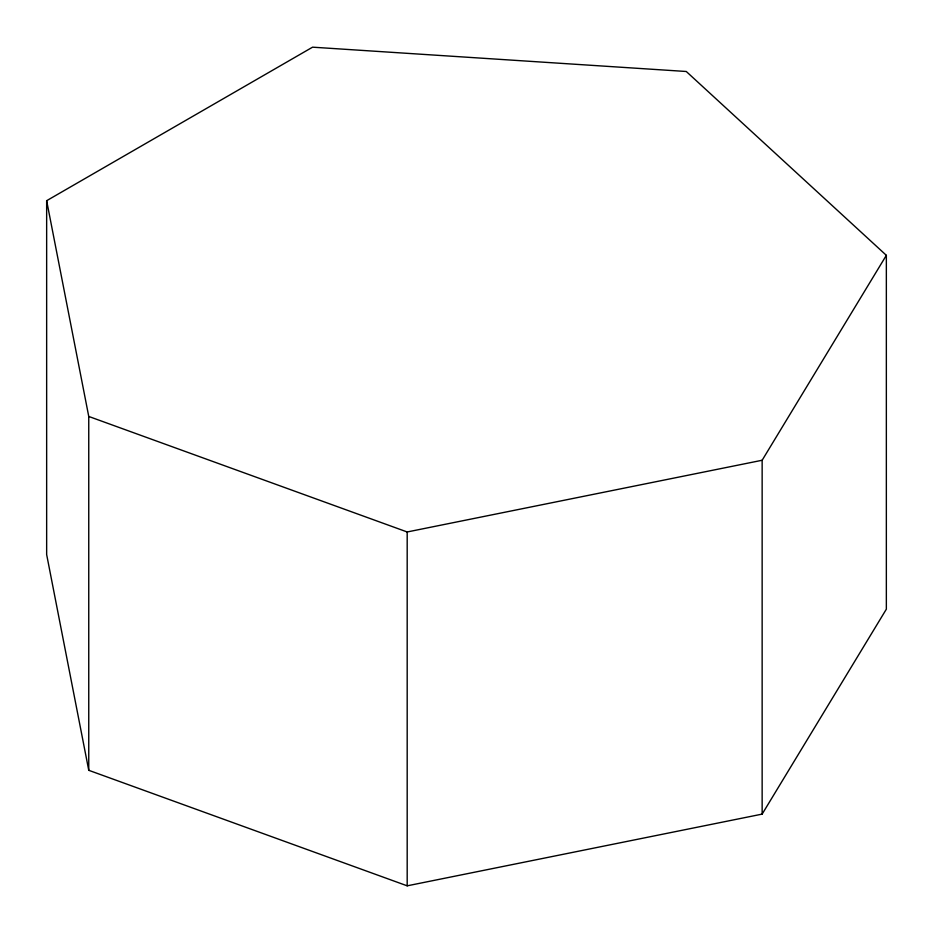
<?xml version="1.0" encoding="UTF-8"?>
<svg xmlns="http://www.w3.org/2000/svg" width="933" height="933" viewBox="0 0 933 933"><rect width="100%" height="100%" fill="white"/><g stroke="black" fill="none" stroke-linecap="round" stroke-linejoin="round"><path stroke-width="1.4" d="M762.144 814.112L762.144 460.261L886.35 255.327L686.268 71.491L312.567 47.175L46.65 200.7L46.65 554.552L88.752 770.308L407.185 885.825L762.144 814.112L886.35 609.179L886.35 255.327M46.65 200.7L88.752 416.456L407.185 531.973L762.144 460.261M407.185 531.973L407.185 885.825M88.752 416.456L88.752 770.308"/></g></svg>
